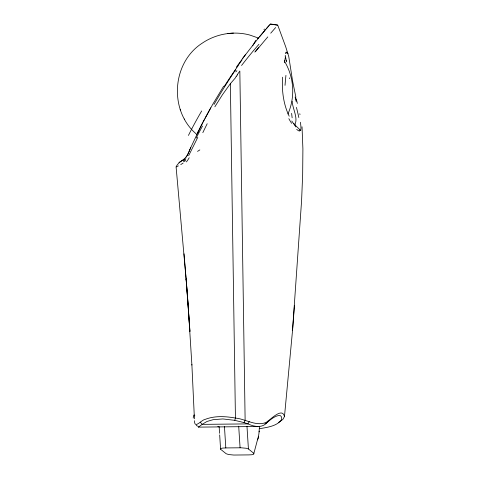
<?xml version="1.0" encoding="UTF-8"?>
<svg xmlns="http://www.w3.org/2000/svg" width="479" height="479" viewBox="0 0 479 479"><rect width="100%" height="100%" fill="white"/><g stroke="black" fill="none" stroke-linecap="round" stroke-linejoin="round"><path stroke-width="0.72" d="M282.562 77.203C281.7 90.465 283.352 104.147 289.202 116.205M259.444 426.25L259.145 431.1A10.107 2.048 -89.4 0 1 258.373 436.501L253.876 453.362C254.505 455.062 250.421 454.703 248.924 454.9L233.782 455.044L228.615 454.541L226.16 453.727L220.591 449.26C220.52 447.715 224.406 448.128 225.813 447.931L241.105 447.787L246.338 448.272L248.35 448.913L253.876 453.362M279.149 422.029L282.891 419.394L284.478 416.526L292.549 330.294L301.59 200.635L302.662 174.596L302.902 148.891L302.033 126.791M292.549 330.294L294.465 305.303M284.478 416.526C282.245 406.749 270.282 419.969 266.108 422.436C255.876 426.645 245.901 419.095 235.65 418.095M284.352 61.444L284.418 61.031M285.424 55.953L285.502 55.642M194.612 415.952L194.785 415.317M259.504 428.729C266.761 427.4 275.168 426.502 280.646 421.011C282.604 419.353 281.903 414.97 278.868 415.443C274.174 416.335 270.443 419.754 266.869 422.7C262.103 428.412 253.816 426.615 247.924 423.897L202.132 424.37L206.982 421.478L213.107 419.682L222.891 418.945L234.758 420.34L235.434 418.059L230.363 83.687L234.991 78.352A1.94 1.341 -43.3 0 0 235.363 77.849L236.363 76.107M188.51 152.717L188.666 152.358M188.373 153.041L188.57 152.585M188.63 152.442L188.87 151.891M189.109 151.34L189.349 150.783M188.96 151.675L189.157 151.22M189.462 150.526L189.6 150.22M189.259 150.993L189.474 150.502M189.72 149.939L189.971 149.376M189.564 150.292L189.774 149.813M190.223 148.801L189.882 149.568M190.325 148.574L190.546 148.065M188.259 153.304C186.355 159.824 178.475 161.004 176.098 166.926L186.139 279.413L184.026 253.828M190.211 148.819L190.732 147.658M188.241 153.346L187.762 154.358M190.66 147.813L200.186 127.677M234.812 420.352L244.045 422.598L245.128 420.299L239.835 71.036L237.165 74.832M197.659 132.791L197.27 133.587M197.773 132.551L198.072 131.941M197.971 132.15L198.21 131.659M198.186 131.713L199.222 129.611M199.521 129.001L200.545 126.965M200.473 127.109L202.587 122.959M197.791 137.317L188.672 155.657M200.917 126.222L204.353 119.57M203.048 122.067L212.778 104.236L223.669 86.178M204.97 118.397L210.748 107.811M187.517 154.813L185.936 157.172M249.242 421.598L247.924 423.897L244.045 422.598M214.861 106.799L222.46 94.716L230.363 83.687M236.321 67.21L245.314 54.804M242.374 58.767L258.331 38.194M285.747 53.63L287.041 52.163L288.005 53.576M267.857 421.167L266.216 423.286L264.989 423.304M277.658 25.153L270.27 24.178M258.019 38.571L268.881 25.752M258.169 38.392L257.888 38.739M258.175 38.386L258.432 38.075M254.804 52.085L258.822 47.229M259.343 36.967L264.659 30.632M265.198 29.997L265.719 29.399M266.24 28.788L268.348 26.357M270.719 33.189L275.647 27.537M268.557 26.123L269.587 24.95M269.521 25.016L270.114 24.351M299.171 129.965A41.098 6.323 64.5 0 0 300.854 130.569L294.693 124.738C298.579 118.564 292.382 108.164 292.178 101.279M183.134 159.98L178.912 162.489M183.158 163.022L180.757 164.614M194.528 420.718C194.306 429.585 201.39 419.903 204.94 419.466C214.526 415.652 225.238 416.251 235.213 418.017M178.398 165.896L176.164 166.902M278.479 422.37L278.82 422.203M258.444 38.057L249.721 35.021C233.686 30.674 215.897 33.847 202.192 43.194C171.548 62.869 168.788 111.302 196.857 134.449M233.447 33.099L227.525 33.572M294.369 124.492L295.226 124.486M197.767 426.041L198.504 427.124L258.043 426.502M198.504 427.124L202.156 424.352L200.258 422.155M270.461 23.956L277.712 25.082L285.682 46.708L288.759 56.522L292.621 81.208L295.854 97.027M219.011 426.849L217.801 426.526M196.222 425.142L197.108 425.951M295.902 126.959L291.759 121.001M180.164 109.523L180.397 110.038M184.385 118.996L184.565 119.397M297.345 103.398L296.489 99.77M299.806 113.745L300.004 114.607M188.163 304.848L186.121 279.155L189.929 331.468L188.073 304.452L191.899 365.028L191.887 364.717L194.414 418.79M186.163 278.922L188.085 304.644M246.972 426.28L248.421 448.967M238.698 426.178L240.075 447.781M224.441 426.406L225.813 447.931M219.166 426.909L219.574 433.291M219.675 434.89L220.591 449.26M263.947 29.626A54.468 4.377 -54.7 0 1 264.54 29.027M238.764 64.497A82.639 10.712 -57.2 0 1 242.003 60.013M224.202 86.477A74.868 10.233 -57.4 0 1 238.704 64.934M202.827 132.659A81.131 6.592 -62.7 0 1 207.191 123.738M300.369 122.259A41.158 5.616 70 0 1 300.674 130.102M294.393 124.037A36.272 6.347 64.6 0 1 293.298 123.325M285.55 53.097A39.212 3.407 -87.7 0 1 286.568 52.175M258.409 436.513A6.951 5.281 13.2 0 1 257.373 439.836M259.157 431.1A6.916 1.641 2.3 0 1 259.001 431.866M241.566 65.479A80.885 9.496 -54.7 0 1 258.941 44.325M255.349 51.768A78.658 1.419 -51.1 0 1 267.803 36.901M235.776 71.892A104.5 0.85 -47.1 0 1 236.895 70.7M296.429 100.65A38.434 2.874 77.8 0 1 295.729 97.656M295.136 97.063A39.925 0.683 76.9 0 1 296.136 101.44M296.435 107.392A40.122 3.239 73.6 0 1 298.83 117.553M284.406 62.743A42.685 3.197 -85.5 0 1 285.376 57.408M285.029 85.352A44.679 4.018 -86.7 0 1 285.939 75.365M291.663 123.354A41.93 13.556 78.8 0 1 288.855 118.666M299.591 131.06A42.547 7.347 67.5 0 1 296.693 129.312M236.548 76.203A52.618 49.391 -6.9 0 1 237.35 74.94M193.247 418.113A48.163 7.921 67.2 0 1 194.145 414.874M199.833 149.909A61.695 2.209 -34.2 0 1 197.534 151.4M184.774 158.992A30.093 9.394 -72.1 0 1 183.403 160.615M185.876 158.639A26.501 10.149 -81 0 1 184.529 160.531M189.205 157.753A43.212 17.615 -84 0 1 186.391 161.902M196.216 138.042A147.119 45.852 -53.3 0 1 202.515 126.043M188.439 135.425A135.03 33.907 -55 0 1 201.683 110.96M185.666 160.621A44.96 13.292 -80.7 0 1 183.397 161.651M214.035 104.416A57.57 5.197 -57.9 0 1 235.5 69.916M255.642 40.38A56.456 2.88 -55.5 0 1 252.625 45.846M284.281 60.887A57.863 57.773 29.2 0 1 287.933 114.026M285.095 55.935A36.176 2.988 89.3 0 1 286.286 61.037M286.28 60.396A35.458 2.676 88.5 0 1 286.502 61.899M292.142 117.786A34.656 2.179 87.5 0 1 291.633 113.373M289.663 78.724A34.656 2.179 87.5 0 1 289.645 77.897"/></g></svg>
